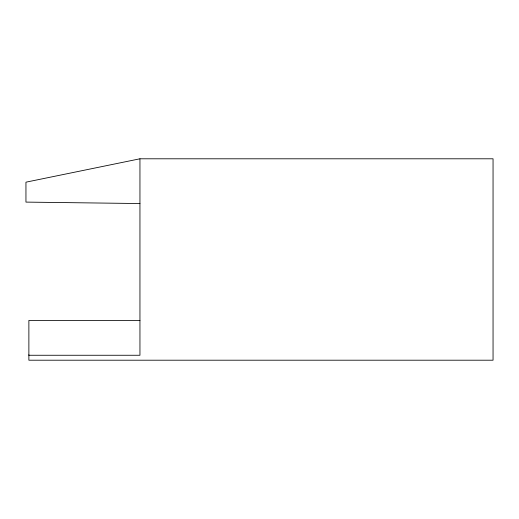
<?xml version="1.0" encoding="UTF-8"?>
<svg xmlns="http://www.w3.org/2000/svg" width="519" height="519" viewBox="0 0 519 519"><rect width="100%" height="100%" fill="white"/><g stroke="black" fill="none" stroke-linecap="round" stroke-linejoin="round"><path stroke-width="0.78" d="M139.948 320.424L28.876 320.424L28.876 355.262L139.948 355.262L139.948 158.795L493.05 158.795L493.05 360.205L28.876 360.205L28.876 354.853M139.948 158.795L25.95 182.175L25.95 202.105L139.948 203.545"/></g></svg>
